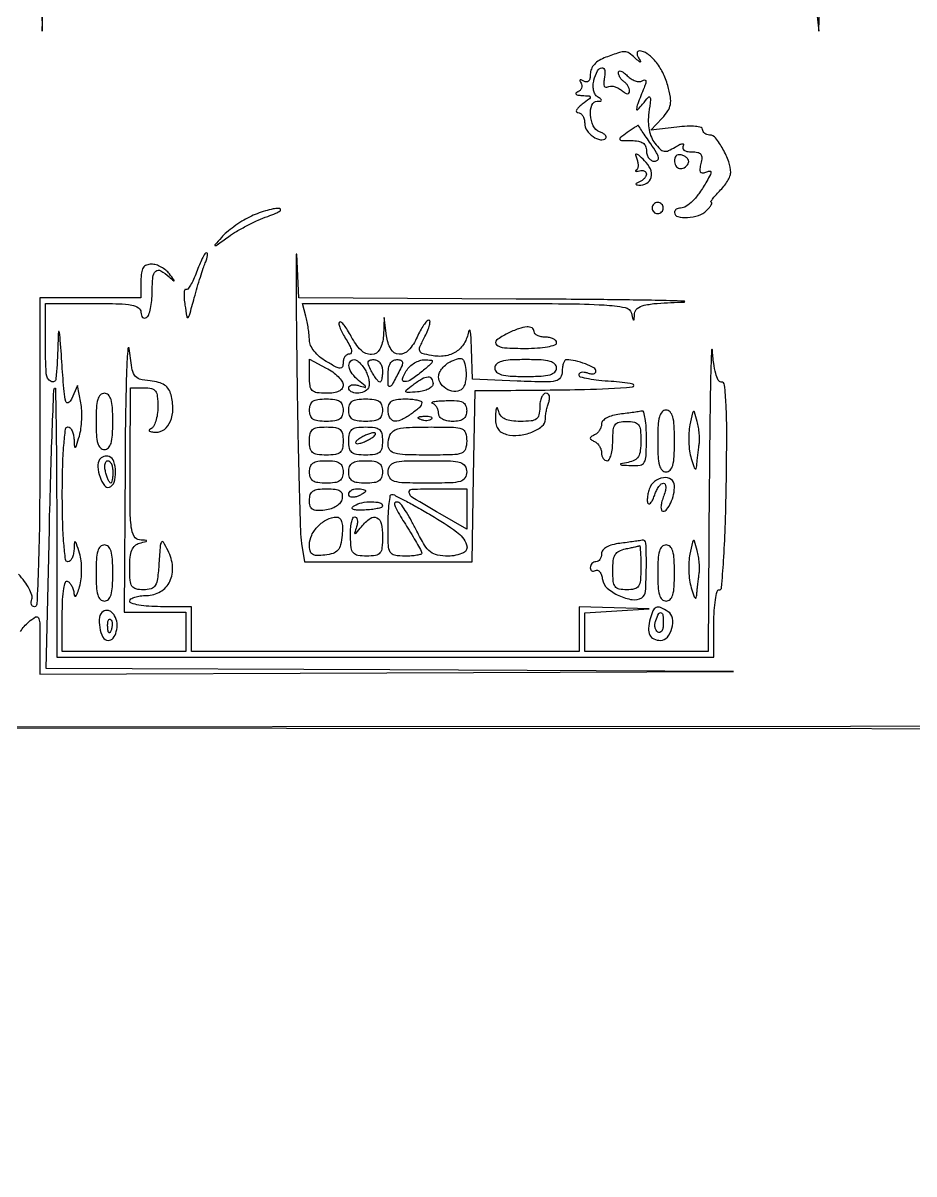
# Model space of a CAD drawing. Extents: x 23 to 255, y 40 to 184.
# Drawn here: x 39.42 to 52.84, y 57.19 to 74.53 of the extents above; entities that cross this region are included whole.
import ezdxf

# ---------------------------------------------------------------- set-up
doc = ezdxf.new("R2010")
doc.units = 0
doc.header["$MEASUREMENT"] = 0

msp = doc.modelspace()

# ---------------------------------------------------------------- linework, layer by layer
for points in [[(207.919475, 175.632891, 0.000007), (191.762556, 175.634099, 0.00002), (173.0434, 175.634494, 0.000013), (151.49745, 175.633531)], [(39.386741, 65.362787, -0.035433), (39.442961, 65.438093, -0.037661), (39.5082, 65.50307, -0.036946), (39.611916, 65.579367, -0.435903), (39.655142, 65.567787, -0.11811), (39.67484, 65.49121, -0.00416), (39.6774, 65.183472), (39.6774, 64.719), (44.90145, 64.739488), (50.1255, 64.759975), (44.948276, 64.782436), (39.771051, 64.804897), (39.820414, 66.898099, -0.001336), (39.841551, 67.703145, -0.002171), (39.864298, 68.386777, -0.000297), (39.887497, 68.993808, -0.171118), (39.900489, 69.02655, -0.687144), (39.913042, 69.021968, -0.000357), (39.922179, 68.450873, -0.002412), (39.928998, 67.798873, -0.001409), (39.9312, 67.0173), (39.9312, 64.9728), (44.8803, 64.9728), (49.8294, 64.9728), (49.8294, 65.4804, -0.014996), (49.835238, 65.674994, -0.024564), (49.85319, 65.838892, -0.021671), (49.878582, 65.963165, -0.344177), (49.910387, 65.988, 0.390782), (49.945743, 66.020613, 0.003299), (49.9757, 66.424371, 0.008614), (50.000731, 66.92226, 0.004297), (50.016137, 67.553197, 0.003035), (50.023624, 68.321046, 0.013173), (50.013302, 68.77634, 0.013148), (49.991019, 69.071692, 0.385035), (49.939372, 69.118297, -0.287281), (49.894408, 69.146395, -0.046944), (49.856646, 69.247042, -0.03519), (49.826562, 69.39954, -0.01544), (49.807318, 69.60465, 0.94767), (49.794456, 69.604535, 0.005467), (49.781061, 69.208881, 0.002892), (49.769062, 68.508273, 0.001247), (49.760797, 67.57425), (49.7448, 65.0574), (48.8142, 65.0574), (47.8836, 65.0574), (47.8836, 65.349278), (47.8836, 65.641156), (48.37005, 65.671682), (48.8565, 65.702207), (48.32775, 65.718203), (47.799, 65.7342), (47.799, 65.3958), (47.799, 65.0574), (44.8803, 65.0574), (41.9616, 65.0574), (41.9616, 65.3958), (41.9616, 65.7342), (41.4963, 65.7342, -0.017105), (41.317934, 65.740304, -0.027868), (41.167682, 65.759051, -0.026982), (41.055709, 65.785719, -0.332234), (41.031, 65.8188, -0.256202), (41.048831, 65.851314, -0.062149), (41.106169, 65.878549, -0.04851), (41.188864, 65.897245, -0.031362), (41.286894, 65.9034, 0.135743), (41.494661, 65.960865, 0.147747), (41.635337, 66.115628, 0.131782), (41.676287, 66.337736, 0.099014), (41.608004, 66.577802, 0.014708), (41.537531, 66.705611, 0.539793), (41.509585, 66.70694, 0.138339), (41.490733, 66.655841, 0.003038), (41.471434, 66.38985, -0.012841), (41.449797, 66.155422, -0.102555), (41.415603, 66.052966, -0.194125), (41.35264, 66.004018, -0.069443), (41.237865, 65.988, -0.057054), (41.124177, 66.001015, -0.199035), (41.06532, 66.043114, -0.122988), (41.037435, 66.129511, -0.016867), (41.031, 66.320197, -0.02337), (41.038524, 66.481088, -0.071706), (41.064039, 66.586894, -0.112701), (41.109999, 66.653463, -0.122222), (41.17905, 66.691083, 0.001984), (41.278069, 66.71738, 0.342758), (41.284282, 66.725606, 0.388643), (41.277698, 66.732604, 0.002151), (41.178391, 66.739586, -0.262989), (41.097726, 66.792462, -0.088637), (41.054722, 66.931766, -0.029177), (41.036447, 67.215702, -0.002963), (41.03644, 67.8915), (41.043197, 69.0336), (41.248599, 69.0336, -0.053996), (41.358911, 69.021652, -0.186419), (41.417821, 68.982687, -0.132568), (41.44675, 68.904459, -0.022657), (41.454, 68.74455, -0.034139), (41.446222, 68.630773, -0.043052), (41.422936, 68.527874, -0.048881), (41.388965, 68.448913, -0.172505), (41.34825, 68.412829, 0.11654), (41.324701, 68.396175, 0.456998), (41.326785, 68.380731, 0.114278), (41.359721, 68.368641, 0.021848), (41.423679, 68.363479, 0.177617), (41.552862, 68.405533, 0.129715), (41.644574, 68.52705, 0.09683), (41.681092, 68.711483, 0.064638), (41.65381, 68.925684, 0.0813), (41.615979, 69.010849, 0.101259), (41.555071, 69.072161, 0.083362), (41.465158, 69.112371, 0.039362), (41.339616, 69.134634, -0.044484), (41.180776, 69.164479, -0.18313), (41.10346, 69.221671, -0.106288), (41.060842, 69.334934, -0.010444), (41.02364, 69.6258, 0.909976), (41.003656, 69.625558, 0.011486), (40.984516, 69.302073, 0.005276), (40.968918, 68.692395, 0.002204), (40.96019, 67.87035), (40.9464, 65.6496), (41.4117, 65.6496), (41.877, 65.6496), (41.877, 65.3535), (41.877, 65.0574), (40.9464, 65.0574), (40.0158, 65.0574), (40.0158, 65.612293, -0.011118), (40.020954, 65.844035, -0.030582), (40.038182, 66.006551, -0.050604), (40.064622, 66.10288, -0.469367), (40.1004, 66.1149, -0.095671), (40.133378, 66.084525, -0.048684), (40.16239, 66.03595, -0.045899), (40.183445, 65.978158, -0.051135), (40.19263, 65.919557, 0.165408), (40.203202, 65.893176, 0.484674), (40.219932, 65.893859, 0.071046), (40.245463, 65.942246, 0.01515), (40.274858, 66.032962, 0.041198), (40.299141, 66.152314, 0.029776), (40.307127, 66.287917, 0.029856), (40.298961, 66.422956, 0.042515), (40.2745, 66.540562, 0.003914), (40.230876, 66.682651, 0.15843), (40.212264, 66.708725, 0.588062), (40.1983, 66.702378, 0.010707), (40.192272, 66.60135, -0.042353), (40.183275, 66.528482, -0.060617), (40.162285, 66.466915, -0.078247), (40.133305, 66.425083, -0.204996), (40.1004, 66.411, -0.379241), (40.06351, 66.44368, -0.00943), (40.038713, 66.68595, -0.014311), (40.021241, 67.006098, -0.006475), (40.0158, 67.4262, -0.006475), (40.021241, 67.846302, -0.014311), (40.038713, 68.16645, -0.00943), (40.06351, 68.40872, -0.379241), (40.1004, 68.4414, -0.204996), (40.133305, 68.427317, -0.078247), (40.162285, 68.385485, -0.060617), (40.183275, 68.323918, -0.042353), (40.192272, 68.25105, 0.008639), (40.198128, 68.145555, 0.57435), (40.211404, 68.139054, 0.1713), (40.228891, 68.162338, 0.003488), (40.272531, 68.304478, 0.038873), (40.29679, 68.416532, 0.023223), (40.308924, 68.552419, 0.023167), (40.308416, 68.689702, 0.036858), (40.293929, 68.806206), (40.242339, 69.064157), (40.152211, 68.858529, -0.162847), (40.10628, 68.807814, -0.488294), (40.069533, 68.823198, -0.0455), (40.042906, 68.973883, -0.003745), (40.012403, 69.372, 0.000834), (39.982043, 69.80103, 0.050515), (39.968746, 69.877007, 0.852392), (39.9573, 69.875682, 0.002868), (39.946961, 69.60465, -0.014672), (39.919842, 69.165899, -0.546012), (39.845972, 69.127425, -0.255401), (39.773926, 69.244592, -0.012799), (39.762, 69.7104), (39.762, 70.3026), (40.4811, 70.3026, -0.006185), (40.86804, 70.297813, -0.039184), (41.063737, 70.277571, -0.099657), (41.164056, 70.237496, -0.253235), (41.2002, 70.170707, 0.066118), (41.206398, 70.124039, 0.138808), (41.225051, 70.092917, 0.191142), (41.252682, 70.081968, 0.139169), (41.2848, 70.0911, 0.17067), (41.317608, 70.131743, 0.031293), (41.344549, 70.225965, 0.030444), (41.363203, 70.345305, 0.023552), (41.3694, 70.476793, -0.021936), (41.379206, 70.700203, -0.190301), (41.422895, 70.787541, -0.323807), (41.497351, 70.795354, -0.051665), (41.62335, 70.70445, 0.002446), (41.693755, 70.642284, 0.591085), (41.700203, 70.644632, 0.201569), (41.696989, 70.657545, 0.00151), (41.629911, 70.74675, 0.059665), (41.575312, 70.8034, 0.046142), (41.504131, 70.85131, 0.047327), (41.428058, 70.883979, 0.077917), (41.359041, 70.8948, 0.093955), (41.283489, 70.880477, 0.160576), (41.234587, 70.839856, 0.109107), (41.207925, 70.764926, 0.031136), (41.2002, 70.641), (41.2002, 70.3872), (40.4388, 70.3872), (39.6774, 70.3872), (39.6774, 68.0607, -0.002649), (39.672237, 67.086292, -0.006153), (39.655505, 66.355821, -0.001866), (39.632677, 65.769867, -0.40177), (39.595455, 65.7342, -0.162546), (39.567871, 65.743411, -0.151434), (39.550397, 65.767596, -0.110102), (39.546492, 65.804385, -0.063296), (39.557137, 65.84789, 0.176395), (39.558185, 65.908739, 0.039845), (39.516131, 66.005066, 0.036588), (39.446676, 66.114765, 0.028456), (39.356277, 66.223305, 0.025283)]]:
    msp.add_lwpolyline(points, format="xyb")
for points in [[(39.695242, 75.31515), (39.713084, 74.4057), (39.740501, 75.27285)], [(51.375172, 74.72295), (51.408357, 74.4057), (51.422578, 74.76525)], [(60.59475, 63.93645), (25.7607, 63.915096), (61.01775, 63.894048)]]:
    msp.add_lwpolyline(points)
for points in [[(48.20085, 74.011271, 0.04791), (48.103055, 73.964521, 0.071083), (48.029541, 73.904634, 0.083581), (47.984022, 73.834929, 0.103295), (47.9682, 73.759157, -0.044992), (47.96217, 73.692285, -0.141186), (47.942329, 73.652275, -0.226322), (47.910946, 73.639567, -0.123929), (47.870529, 73.652379, 0.029814), (47.833264, 73.672445, 0.270968), (47.815604, 73.670764, 0.349636), (47.811426, 73.6559, 0.038736), (47.828756, 73.622297, -0.110583), (47.841841, 73.584502, -0.119157), (47.837015, 73.545834, -0.11358), (47.81466, 73.512268, -0.09373), (47.778377, 73.489005, 0.098204), (47.752364, 73.471998, 0.444813), (47.753021, 73.455992, 0.135815), (47.781936, 73.442986, 0.024355), (47.8413, 73.436788, -0.009154), (47.951906, 73.42863, -0.376858), (47.967179, 73.412498, -0.239471), (47.955757, 73.387776, -0.005081), (47.84628, 73.303209, 0.027517), (47.789743, 73.255338, 0.085437), (47.759901, 73.215487, 0.26532), (47.761039, 73.190985, 0.256858), (47.78283, 73.179, -0.156383), (47.821264, 73.166678, -0.097471), (47.853999, 73.131956, -0.079608), (47.876095, 73.080091, -0.061043), (47.8836, 73.018851, 0.149432), (47.916504, 72.911212, 0.091776), (48.010164, 72.815847, 0.105403), (48.120827, 72.768884, 0.249151), (48.203917, 72.794317, 0.28536), (48.208681, 72.814711, 0.116637), (48.192958, 72.839861, 0.068174), (48.157494, 72.866471, 0.035308), (48.107209, 72.88996, -0.195574), (48.013566, 72.977667, -0.090142), (47.971182, 73.142248, -0.107338), (47.992552, 73.292145, -0.31018), (48.07395, 73.349495, 0.023273), (48.124982, 73.352499, 0.37004), (48.136017, 73.364187, 0.253295), (48.127572, 73.381744, 0.015049), (48.077131, 73.415972, -0.128566), (48.040867, 73.454981, -0.071152), (48.01835, 73.516443, -0.062236), (48.012017, 73.590947, -0.054118), (48.023548, 73.668477, -0.052005), (48.075381, 73.80631, -0.25685), (48.141249, 73.851795, -0.421829), (48.186693, 73.813763, -0.06656), (48.179265, 73.68434, 0.036711), (48.171673, 73.619674, 0.111846), (48.179511, 73.576425, 0.248188), (48.200512, 73.559366, 0.189528), (48.230128, 73.564724, -0.132167), (48.2713, 73.577044, -0.066773), (48.325559, 73.571304, -0.059118), (48.383854, 73.549572, -0.0545), (48.437206, 73.514324, 0.029522), (48.490659, 73.475047, 0.1194), (48.528552, 73.461771, 0.272961), (48.551101, 73.472211, 0.152219), (48.5604, 73.502048, 0.080924), (48.554163, 73.540333, 0.053435), (48.535549, 73.580946, 0.052403), (48.508163, 73.617632, 0.067923), (48.4758, 73.6443, -0.064989), (48.443438, 73.670651, -0.051913), (48.416051, 73.706386, -0.053432), (48.397424, 73.745606, -0.084359), (48.3912, 73.782236, -0.28708), (48.403566, 73.801998, -0.202098), (48.43048, 73.803446, -0.079861), (48.473484, 73.779702, -0.030392), (48.52492, 73.734165, 0.052619), (48.582909, 73.687248, 0.061957), (48.646431, 73.656456, 0.07247), (48.705646, 73.645502, 0.14904), (48.750797, 73.657401, -0.093639), (48.786266, 73.671029, -0.392445), (48.803845, 73.659815, -0.139053), (48.803059, 73.623008, -0.020741), (48.778161, 73.552428, 0.00332), (48.682175, 73.307847, 0.070197), (48.664618, 73.231901, 0.702524), (48.683389, 73.223225, 0.026906), (48.756655, 73.3059, -0.009852), (48.842762, 73.410009, -0.480775), (48.866314, 73.409155, -0.192015), (48.875788, 73.373374, -0.003658), (48.850793, 73.179, 0.035634), (48.841985, 73.0415, 0.046487), (48.854587, 72.916128, 0.051519), (48.888028, 72.806482, 0.066436), (48.941355, 72.71581, 0.033768), (49.019468, 72.628848, 0.14784), (49.080131, 72.597429, 0.151051), (49.147282, 72.605219, 0.035745), (49.248151, 72.658606, -0.020348), (49.312615, 72.695307, -0.079987), (49.355926, 72.709526, -0.374245), (49.370879, 72.700181, -0.215636), (49.36796, 72.677646, 0.174445), (49.360331, 72.641527, 0.206878), (49.37828, 72.611937, 0.113247), (49.424727, 72.592736, 0.041643), (49.495874, 72.5868, -0.044816), (49.586355, 72.578674, -0.183553), (49.632748, 72.550725, -0.186176), (49.648502, 72.499318, -0.046289), (49.63394, 72.410917, 0.028932), (49.617446, 72.328678, 0.165109), (49.625621, 72.285517, 0.284442), (49.654522, 72.269649, 0.078728), (49.707435, 72.280887, -0.0461), (49.766043, 72.297377, -0.436089), (49.784731, 72.283454, -0.147329), (49.777406, 72.244209, -0.009902), (49.722412, 72.142791, -0.022547), (49.614514, 71.971364, -0.042332), (49.5102, 71.845351, -0.054911), (49.4131, 71.766023, -0.144823), (49.327843, 71.7408, 0.071809), (49.293204, 71.735799, 0.086944), (49.263826, 71.721237, 0.100393), (49.244186, 71.699599, 0.135041), (49.2372, 71.674203, 0.342191), (49.286351, 71.610794, 0.078062), (49.430849, 71.596852, 0.065196), (49.599588, 71.629275, 0.116868), (49.719052, 71.702966, 0.018605), (49.762722, 71.750013, 0.041721), (49.79132, 71.789435, 0.086696), (49.801398, 71.815322, 0.473555), (49.793143, 71.8254, -0.553733), (49.785974, 71.83685, -0.042081), (49.808703, 71.875102, -0.02785), (49.852425, 71.929621, -0.013446), (49.914, 71.9946, 0.029435), (49.978754, 72.067463, 0.030738), (50.033498, 72.14642, 0.03231), (50.07187, 72.220093, 0.104272), (50.0832, 72.273834, 0.087608), (50.054733, 72.435052, 0.040336), (49.965533, 72.629462, 0.037211), (49.855312, 72.795807, 0.230186), (49.76595, 72.83994, -0.076746), (49.725549, 72.846436, -0.089216), (49.691264, 72.864749, -0.100069), (49.668339, 72.891814, -0.126494), (49.6602, 72.92347, 0.3356), (49.636822, 72.954377, 0.045128), (49.551492, 72.970385, 0.035413), (49.427685, 72.973413, 0.017683), (49.271401, 72.960615), (48.882603, 72.914889), (49.051243, 73.095903, 0.042256), (49.136974, 73.205107, 0.103289), (49.174253, 73.299744, 0.086289), (49.173945, 73.41182, 0.02363), (49.134869, 73.584817, 0.047829), (49.059075, 73.783176, 0.057566), (48.950485, 73.95053, 0.06717), (48.826094, 74.065503, 0.144148), (48.703457, 74.106909, 0.20582), (48.682663, 74.098924, 0.180306), (48.672657, 74.077746, 0.102802), (48.67671, 74.044223, 0.047232), (48.694718, 74.00385, -0.009535), (48.724611, 73.948463, -0.561535), (48.719695, 73.9404, -0.184745), (48.703093, 73.946751, -0.004358), (48.640491, 74.00385, 0.035065), (48.552213, 74.074956, 0.148858), (48.48841, 74.095565, 0.084888), (48.405882, 74.082881, 0.00708)], [(48.522947, 72.875983, 0.008356), (48.419818, 72.797895, 0.363134), (48.41454, 72.773053, 0.271331), (48.439311, 72.757743, 0.00592), (48.58653, 72.756, -0.038942), (48.693179, 72.747681, -0.111038), (48.762004, 72.720442, -0.14999), (48.80058, 72.672247, -0.094592), (48.8142, 72.6009, 0.077542), (48.823445, 72.541648, 0.0901), (48.85022, 72.491361, 0.100778), (48.890056, 72.457742, 0.125672), (48.936821, 72.4458, 0.175336), (48.982719, 72.462406, 0.280096), (48.995835, 72.500659, 0.084354), (48.966237, 72.573869, 0.012767), (48.879617, 72.70665, -0.000833), (48.810232, 72.807659, -0.001294), (48.750743, 72.895056, -0.000368), (48.699215, 72.9713, -0.043076), (48.693414, 72.981733, 0.447015), (48.686197, 72.984034, 0.005798), (48.640708, 72.95654, 0.011988), (48.586331, 72.920974, 0.007042)], [(48.66786, 72.480053, -0.043524), (48.683524, 72.42546, -0.057668), (48.687509, 72.373959, -0.070803), (48.680071, 72.332941, -0.183602), (48.661397, 72.310031, 0.085142), (48.648861, 72.299608, 0.581624), (48.651006, 72.293662, 0.088832), (48.67057, 72.293785, 0.013906), (48.70845, 72.30191, -0.066933), (48.748888, 72.30619, -0.101998), (48.783136, 72.298117, -0.130769), (48.805792, 72.279232, -0.155195), (48.8142, 72.252795, -0.120376), (48.80643, 72.22099, -0.063419), (48.783136, 72.187366, -0.057449), (48.748892, 72.157119, -0.056357), (48.70845, 72.135229, 0.021172), (48.666839, 72.116353, 0.227742), (48.655876, 72.102073, 0.409541), (48.662942, 72.091062, 0.038264), (48.698091, 72.085879, 0.150551), (48.818642, 72.113972, 0.204898), (48.884437, 72.202567, 0.163557), (48.873067, 72.329031, 0.098871), (48.785929, 72.453437, 0.007586), (48.697177, 72.535707, 0.128353), (48.66201, 72.553883, 0.551824), (48.649277, 72.541115, 0.035503)], [(49.2372, 72.457245, 0.128597), (49.257929, 72.377981, 0.21), (49.312527, 72.336885, 0.198008), (49.38246, 72.34815, 0.117169), (49.443221, 72.408735, 0.160704), (49.451036, 72.441391, 0.122111), (49.439145, 72.476473, 0.094924), (49.408478, 72.508796, 0.064087), (49.363614, 72.53298, 0.076022), (49.311897, 72.544255, 0.151817), (49.271612, 72.534464, 0.165347), (49.246173, 72.504464, 0.094172)], [(48.8988, 71.7408, 0.099038), (48.905259, 71.708513, 0.097945), (48.923651, 71.681051, 0.097945), (48.951113, 71.662659, 0.099038), (48.9834, 71.6562, 0.099038), (49.015687, 71.662659, 0.097945), (49.043149, 71.681051, 0.097945), (49.061541, 71.708513, 0.099038), (49.068, 71.7408, 0.099038), (49.061541, 71.773087, 0.097945), (49.043149, 71.800549, 0.097945), (49.015687, 71.818941, 0.099038), (48.9834, 71.8254, 0.099038), (48.951113, 71.818941, 0.097945), (48.923651, 71.800549, 0.097945), (48.905259, 71.773087, 0.099038)], [(42.835069, 71.604467, 0.025019), (42.720921, 71.540888, 0.01799), (42.600002, 71.459188, 0.018238), (42.490323, 71.372891, 0.036967), (42.412069, 71.295936, 0.003144), (42.314725, 71.183502, 0.682013), (42.319609, 71.174341, 0.127233), (42.346171, 71.184619, 0.00119), (42.517631, 71.308249, -0.024015), (42.641082, 71.388966, -0.013282), (42.798812, 71.476055, -0.013219), (42.963688, 71.556001, -0.0207), (43.109831, 71.614993, 0.014079), (43.229521, 71.661473, 0.059195), (43.296442, 71.699507, 0.417738), (43.299662, 71.721663, 0.232336), (43.2729, 71.73516, 0.055051), (43.189489, 71.726839, 0.020168), (43.074492, 71.697506, 0.019707), (42.950332, 71.655049, 0.02232)], [(42.03631, 70.772404, -0.018884), (41.992003, 70.662983, -0.032604), (41.946, 70.576255, -0.037035), (41.904144, 70.518474, -0.371679), (41.876941, 70.514136, 0.49246), (41.859144, 70.507404, 0.058078), (41.850419, 70.458893, 0.035049), (41.851062, 70.379915, 0.016882), (41.862378, 70.279274, 0.005361), (41.890681, 70.099841, 0.567499), (41.909664, 70.09245, 0.16103), (41.931615, 70.125207, 0.001739), (42.004072, 70.389492, -0.005152), (42.047913, 70.545223, -0.005131), (42.095012, 70.700232, -0.005034), (42.138914, 70.834822, -0.020023), (42.169954, 70.91595, 0.024856), (42.191057, 70.972747, 0.046844), (42.201359, 71.02051, 0.072344), (42.200523, 71.05313, 0.365238), (42.187627, 71.064, 0.263708), (42.164857, 71.051093, 0.015193), (42.124254, 70.978344, 0.019907), (42.08004, 70.88415, 0.013021)], [(43.548929, 69.3297, 0.0015), (43.563088, 68.402209, 0.002117), (43.581682, 67.575968, 0.001218), (43.602018, 66.879005, 0.029684), (43.619626, 66.68595), (43.661267, 66.411), (44.92423, 66.411), (46.187193, 66.411), (46.210547, 67.70115), (46.2339, 68.9913), (46.6992, 68.993254, 0.004006), (47.882791, 69.007709, 0.016087), (48.605431, 69.045605, 0.865685), (48.607936, 69.087884, 0.040641), (48.283525, 69.127552, -0.015329), (48.09779, 69.140779, -0.024845), (47.941329, 69.164654, -0.022021), (47.822901, 69.194281, -0.331839), (47.799, 69.226329, -0.191805), (47.809378, 69.252388, -0.145278), (47.836277, 69.267941, -0.097042), (47.8773, 69.269674, -0.053842), (47.9259, 69.256806, 0.048567), (47.97452, 69.243384, 0.088859), (48.015523, 69.243588, 0.138659), (48.042405, 69.256832, 0.21248), (48.0528, 69.280188, 0.275227), (48.022574, 69.33094, 0.030173), (47.894471, 69.390649, 0.035077), (47.74379, 69.438204, 0.054398), (47.60865, 69.455445, 0.245494), (47.584316, 69.44329, 0.069453), (47.563838, 69.404655, 0.052882), (47.549824, 69.348129, 0.034356), (47.5452, 69.280921, -0.141707), (47.517548, 69.185312, -0.200719), (47.445902, 69.135072, -0.059362), (47.28794, 69.119736, -0.004751), (46.868445, 69.132871), (46.19169, 69.1605), (46.178969, 69.6258, 0.007284), (46.171967, 69.792819, 0.03151), (46.16014, 69.891341, 0.531381), (46.146457, 69.897312, 0.215903), (46.132734, 69.876371, -0.096561), (46.069193, 69.700858, -0.115154), (45.947047, 69.574684, -0.109651), (45.776522, 69.511684, -0.081265), (45.575026, 69.517067, -0.022121), (45.43781, 69.549647, -0.246219), (45.398339, 69.587177, -0.190516), (45.401277, 69.647402, -0.012997), (45.477337, 69.804353, 0.020194), (45.521138, 69.898155, 0.038689), (45.54719, 69.976994, 0.056602), (45.554293, 70.031869, 0.418801), (45.537624, 70.0488, 0.21445), (45.505474, 70.034346, 0.028245), (45.457926, 69.974246, 0.028696), (45.407012, 69.892213, 0.020347), (45.359161, 69.795, -0.077786), (45.232556, 69.598336, -0.226116), (45.087415, 69.537177, -0.261512), (44.964614, 69.613743, -0.094844), (44.899199, 69.81615), (44.865078, 70.0911), (44.851539, 69.81615, -0.105036), (44.797437, 69.611544, -0.275541), (44.674094, 69.53331, -0.210528), (44.515817, 69.597906, -0.072895), (44.368634, 69.802862, 0.018498), (44.31367, 69.900155, 0.033006), (44.260492, 69.975082, 0.039421), (44.215346, 70.022391, 0.398075), (44.190502, 70.021702, 0.260571), (44.18219, 69.99231, 0.033193), (44.20238, 69.927175, 0.032011), (44.239242, 69.846996, 0.021279), (44.29107, 69.76004, -0.024162), (44.343856, 69.670305, -0.065814), (44.369211, 69.601267, -0.148314), (44.36608, 69.558998, -0.309985), (44.34013, 69.5412, 0.138391), (44.304158, 69.531049, 0.100112), (44.273509, 69.502518, 0.085799), (44.252873, 69.459845, 0.069927), (44.2458, 69.409517, -0.091258), (44.234259, 69.34681, -0.330978), (44.202107, 69.326314, -0.106471), (44.138549, 69.344859, -0.009384), (43.992, 69.427757, -0.041937), (43.890611, 69.499741, -0.050022), (43.809062, 69.583904, -0.056711), (43.755168, 69.670566, -0.109522), (43.737045, 69.74979, 0.022214), (43.732972, 69.829379, 0.011848), (43.721244, 69.927258, 0.011773), (43.70451, 70.026839, 0.017953), (43.684878, 70.11225), (43.633866, 70.3026), (46.09093, 70.3026, -0.001226), (47.580954, 70.298945, -0.013587), (48.176255, 70.279843, -0.030003), (48.49231, 70.241977, -0.291879), (48.586683, 70.15455, 0.002393), (48.612092, 70.059188, 0.319724), (48.620888, 70.051977, 0.410949), (48.628368, 70.058432, 0.002817), (48.635186, 70.151256, -0.217616), (48.676239, 70.227079, -0.105231), (48.778416, 70.274723, -0.041098), (48.977885, 70.303743, -0.006063), (49.38525, 70.32421, 0.961392), (49.385266, 70.336353, 0.005667), (48.946071, 70.349234, 0.002257), (48.05987, 70.361175, 0.000912), (46.850671, 70.369803), (43.575843, 70.3872), (43.547858, 71.04285, 0.962608), (43.54046, 71.042816, 0.008542), (43.536629, 70.810068, 0.002135), (43.539625, 70.197935, 0.000775)], [(46.72035, 69.849151, 0.046931), (46.55733, 69.748383, 0.486741), (46.556144, 69.680223, 0.157867), (46.673588, 69.634797, 0.01398), (46.9953, 69.6258, 0.017105), (47.173666, 69.631904, 0.027868), (47.323918, 69.650651, 0.026982), (47.435891, 69.677319, 0.332234), (47.4606, 69.7104, 0.191087), (47.447785, 69.742707, 0.088204), (47.410898, 69.770149, 0.068025), (47.356154, 69.788766, 0.048028), (47.2914, 69.795, -0.048028), (47.226646, 69.801234, -0.068025), (47.171903, 69.819851, -0.088204), (47.135015, 69.847293, -0.191087), (47.1222, 69.8796, 0.269942), (47.091082, 69.933038, 0.149037), (47.014966, 69.95008, 0.0708), (46.889174, 69.922348, 0.025379)], [(44.2458, 69.073727, -0.157349), (44.228524, 69.020188, -0.123051), (44.181613, 68.980544, -0.080522), (44.102838, 68.956514, -0.033858), (43.992, 68.949, -0.030777), (43.848892, 68.957817, -0.168207), (43.78032, 68.991481, -0.166709), (43.746905, 69.060524, -0.030103), (43.7382, 69.204973), (43.7382, 69.460945), (43.992, 69.3297, -0.035915), (44.089128, 69.270277, -0.042228), (44.171246, 69.200369, -0.047064), (44.228387, 69.130723, -0.149351)], [(44.585136, 69.285652, -0.039948), (44.616357, 69.21412, -0.043598), (44.634708, 69.140582, -0.048114), (44.638691, 69.075647, -0.130401), (44.625419, 69.031852, -0.15431), (44.556567, 68.972549, -0.100774), (44.453087, 68.951148, -0.125221), (44.364762, 68.973331, -0.275569), (44.3304, 69.030945, -0.209073), (44.342365, 69.058308, -0.128632), (44.37389, 69.075144, -0.085743), (44.421745, 69.078191, -0.049331), (44.47845, 69.066339, 0.004461), (44.574942, 69.036942, 0.500939), (44.5842, 69.043864, 0.221601), (44.57663, 69.060105, 0.002331), (44.47845, 69.14177, -0.062414), (44.382887, 69.242927, -0.10649), (44.335673, 69.348618, -0.202188), (44.350172, 69.423579, -0.25022), (44.412023, 69.4566, -0.150782), (44.449668, 69.444984, -0.045154), (44.496545, 69.406384, -0.040739), (44.544108, 69.351076, -0.03437)], [(44.838, 69.2874, -0.021917), (44.835156, 69.222552, -0.03519), (44.826449, 69.167902, -0.039496), (44.813933, 69.128465, -0.305107), (44.798677, 69.1182, -0.210508), (44.778542, 69.12707, -0.021557), (44.744304, 69.167902, -0.02397), (44.706351, 69.222585, -0.016854), (44.6688, 69.2874, -0.0226), (44.626546, 69.375726, -0.158653), (44.622486, 69.422643, -0.275318), (44.647247, 69.4484, -0.067049), (44.708123, 69.4566, -0.124952), (44.758571, 69.443793, -0.10511), (44.800615, 69.407896, -0.09192), (44.828445, 69.353291, -0.072129)], [(45.083317, 69.26625, -0.00454), (44.982148, 69.076039, -0.217585), (44.948336, 69.050632, -0.467287), (44.925708, 69.068134, -0.009541), (44.9226, 69.231, -0.041455), (44.930676, 69.328238, -0.089394), (44.955926, 69.398712, -0.125904), (44.997259, 69.441096, -0.137726), (45.052477, 69.4566, -0.070179), (45.114895, 69.447796, -0.290241), (45.139036, 69.42058, -0.14378), (45.132633, 69.369615, -0.017292)], [(45.441978, 69.284585, -0.022496), (45.271207, 69.15487, -0.155246), (45.171797, 69.124491, -0.501837), (45.140861, 69.166998, -0.064372), (45.196033, 69.2874, -0.064977), (45.249063, 69.351912, -0.052538), (45.320598, 69.406071, -0.054216), (45.398856, 69.442409, -0.085948), (45.4717, 69.453785, -0.020075), (45.571823, 69.448102, -0.436964), (45.587779, 69.427115, -0.171682), (45.567876, 69.391861, -0.005554)], [(46.04316, 69.02052, -0.188543), (45.943811, 68.977022, -0.125908), (45.820946, 69.003277, -0.118959), (45.720754, 69.087297, -0.160395), (45.684, 69.198923, -0.110353), (45.698, 69.261585, -0.061408), (45.739915, 69.3281, -0.056722), (45.801557, 69.388174, -0.059003), (45.87435, 69.431939, -0.029763), (45.982214, 69.473027, -0.208533), (46.036912, 69.467166, -0.204585), (46.070462, 69.422968, -0.02858), (46.092464, 69.307661, -0.037098), (46.097396, 69.221586, -0.0383), (46.089434, 69.136658, -0.04124), (46.07087, 69.064703, -0.1131)], [(46.53, 69.3297, 0.211442), (46.556797, 69.269165, 0.118311), (46.6287, 69.229718, 0.054498), (46.762825, 69.208436, 0.01212), (46.9953, 69.2028, 0.01212), (47.227775, 69.208436, 0.054498), (47.3619, 69.229718, 0.118311), (47.433803, 69.269165, 0.211442), (47.4606, 69.3297, 0.211442), (47.433803, 69.390235, 0.118311), (47.3619, 69.429682, 0.054498), (47.227775, 69.450964, 0.01212), (46.9953, 69.4566, 0.01212), (46.762825, 69.450964, 0.054498), (46.6287, 69.429682, 0.118311), (46.556797, 69.390235, 0.211442)], [(45.5994, 69.094352, -0.194215), (45.582168, 69.051662, -0.078036), (45.531059, 69.012991, -0.061441), (45.455796, 68.983865, -0.044241), (45.36675, 68.969669, -0.005038), (45.215144, 68.960623, -0.270689), (45.190463, 68.973447, -0.380683), (45.19433, 68.996732, -0.007333), (45.29832, 69.078117, -0.027686), (45.433362, 69.169327, -0.121799), (45.524614, 69.197182, -0.273516), (45.57795, 69.169408, -0.140087)], [(40.5234, 68.526, 0.014068), (40.529258, 68.317843, 0.058865), (40.550895, 68.19465, 0.122766), (40.590487, 68.127962, 0.200296), (40.6503, 68.103, 0.200296), (40.710113, 68.127962, 0.122766), (40.749705, 68.19465, 0.058865), (40.771342, 68.317843, 0.014068), (40.7772, 68.526, 0.014068), (40.771342, 68.734157, 0.058865), (40.749705, 68.85735, 0.122766), (40.710113, 68.924038, 0.200296), (40.6503, 68.949, 0.200296), (40.590487, 68.924038, 0.122766), (40.550895, 68.85735, 0.058865), (40.529258, 68.734157, 0.014068)], [(44.2458, 68.6952, -0.081208), (44.23231, 68.612688, -0.166173), (44.192925, 68.56125, -0.116834), (44.118978, 68.533805, -0.030703), (43.992, 68.526, -0.030703), (43.865022, 68.533805, -0.116834), (43.791075, 68.56125, -0.166173), (43.75169, 68.612688, -0.081208), (43.7382, 68.6952, -0.081208), (43.75169, 68.777712, -0.166173), (43.791075, 68.82915, -0.116834), (43.865022, 68.856595, -0.030703), (43.992, 68.8644, -0.030703), (44.118978, 68.856595, -0.116834), (44.192925, 68.82915, -0.166173), (44.23231, 68.777712, -0.081208)], [(44.838, 68.6952, -0.081208), (44.82451, 68.612688, -0.166173), (44.785125, 68.56125, -0.116834), (44.711178, 68.533805, -0.030703), (44.5842, 68.526, -0.030703), (44.457222, 68.533805, -0.116834), (44.383275, 68.56125, -0.166173), (44.34389, 68.612688, -0.081208), (44.3304, 68.6952, -0.081208), (44.34389, 68.777712, -0.166173), (44.383275, 68.82915, -0.116834), (44.457222, 68.856595, -0.030703), (44.5842, 68.8644, -0.030703), (44.711178, 68.856595, -0.116834), (44.785125, 68.82915, -0.166173), (44.82451, 68.777712, -0.081208)], [(45.4302, 68.810277, -0.211376), (45.3989, 68.739546, -0.031597), (45.274497, 68.640096, -0.034892), (45.133732, 68.555438, -0.112031), (45.02835, 68.528691, -0.159112), (44.988029, 68.540729, -0.100145), (44.953664, 68.576493, -0.080926), (44.93047, 68.630696, -0.060781), (44.9226, 68.6952, -0.081208), (44.93609, 68.777712, -0.166173), (44.975475, 68.82915, -0.116834), (45.049422, 68.856595, -0.030703), (45.1764, 68.8644, -0.020091), (45.27368, 68.86049, -0.03245), (45.355646, 68.848501, -0.034739), (45.415456, 68.831331, -0.315316)], [(47.2068, 68.7375, -0.050268), (47.195225, 68.622653, -0.187036), (47.15666, 68.56258, -0.135963), (47.078799, 68.533271, -0.022443), (46.916903, 68.526, -0.030212), (46.781246, 68.534204, -0.075773), (46.68601, 68.560774, -0.108169), (46.62372, 68.607038, -0.115727), (46.588317, 68.67405, 0.03598), (46.571037, 68.724907, 0.601619), (46.5571, 68.726138, 0.123794), (46.545772, 68.692998, 0.009749), (46.539814, 68.599317, 0.047809), (46.545277, 68.493371, 0.103307), (46.573358, 68.417142, 0.117124), (46.626756, 68.364446, 0.07258), (46.708279, 68.329913, 0.090013), (46.891508, 68.315917, 0.067969), (47.08801, 68.363804, 0.076567), (47.240535, 68.45268, 0.226341), (47.2914, 68.559287, -0.032392), (47.295056, 68.615656, -0.017132), (47.306484, 68.684812, -0.016979), (47.323077, 68.755043, -0.025119), (47.342751, 68.815181, 0.061217), (47.355509, 68.866398, 0.107411), (47.351508, 68.909691, 0.150596), (47.331837, 68.938131, 0.168247), (47.300451, 68.949, 0.2103), (47.264641, 68.933241, 0.081387), (47.23431, 68.886872, 0.06197), (47.21367, 68.818472, 0.042346)], [(46.107, 68.686827, -0.084921), (46.09439, 68.613118, -0.146483), (46.058036, 68.563233, -0.118036), (45.993683, 68.534868, -0.045071), (45.8955, 68.526, -0.047997), (45.809914, 68.534235, -0.081104), (45.742474, 68.559135, -0.108391), (45.699515, 68.597695, -0.157116), (45.684, 68.64585, 0.074653), (45.676759, 68.694075, 0.067192), (45.655589, 68.739964, 0.070386), (45.624252, 68.776648, 0.100724), (45.587281, 68.79794, -0.573295), (45.584572, 68.810779, -0.137421), (45.609512, 68.823275, -0.030353), (45.686464, 68.83339, -0.010415), (45.798781, 68.838916, -0.020206), (45.959839, 68.836972, -0.101828), (46.046466, 68.814351, -0.181845), (46.091107, 68.766685, -0.098539)], [(48.41235, 68.634001, 0.036304), (48.303865, 68.612456, 0.056787), (48.215645, 68.577008, 0.074181), (48.156929, 68.532961, 0.197274), (48.1374, 68.48539, -0.082362), (48.12953, 68.437935, -0.061191), (48.106336, 68.390035, -0.060911), (48.072089, 68.348947, -0.079581), (48.03165, 68.32155, 0.029131), (47.980258, 68.293816, 0.260055), (47.9682, 68.2722, 0.260055), (47.980258, 68.250584, 0.029131), (48.03165, 68.22285, -0.08292), (48.072091, 68.195059, -0.061238), (48.106336, 68.152791, -0.060848), (48.129525, 68.103155, -0.079041), (48.1374, 68.05365, 0.068857), (48.143738, 68.007842, 0.085122), (48.162251, 67.969006, 0.099913), (48.189739, 67.943039, 0.140362), (48.222, 67.9338, 0.277684), (48.25463, 67.953435, 0.052312), (48.281749, 68.020779, 0.042582), (48.300463, 68.116442, 0.027026), (48.3066, 68.2299, -0.021436), (48.313733, 68.396188, -0.13443), (48.342857, 68.47524, -0.189121), (48.402856, 68.514269, -0.050766), (48.5181, 68.526, -0.050293), (48.632968, 68.514417, -0.187145), (48.693037, 68.475828, -0.135885), (48.722337, 68.397905, -0.02239), (48.7296, 68.235784, -0.027496), (48.721294, 68.084866, -0.104722), (48.691906, 67.995778, -0.143873), (48.634797, 67.941749, -0.070523), (48.53925, 67.908905, 0.00362), (48.42769, 67.886579, 0.574721), (48.424395, 67.876729, 0.200802), (48.441847, 67.868213, 0.002047), (48.58155, 67.860721, 0.047093), (48.719585, 67.866887, 0.233472), (48.781994, 67.909352, 0.119786), (48.809165, 68.005231, 0.009429), (48.8142, 68.2722, 0.014117), (48.809647, 68.433444, 0.024323), (48.795562, 68.566967, 0.022232), (48.775656, 68.666082, 0.404749), (48.75075, 68.681661, -0.015678), (48.711639, 68.674589, -0.001901), (48.625172, 68.662076, -0.002256), (48.522275, 68.648057, -0.001857)], [(48.9834, 68.2299, 0.01212), (48.989036, 67.997425, 0.054498), (49.010318, 67.8633, 0.118311), (49.049765, 67.791397, 0.211442), (49.1103, 67.7646, 0.211442), (49.170835, 67.791397, 0.118311), (49.210282, 67.8633, 0.054498), (49.231564, 67.997425, 0.01212), (49.2372, 68.2299, 0.01212), (49.231564, 68.462375, 0.054498), (49.210282, 68.5965, 0.118311), (49.170835, 68.668403, 0.211442), (49.1103, 68.6952, 0.211442), (49.049765, 68.668403, 0.118311), (49.010318, 68.5965, 0.054498), (48.989036, 68.462375, 0.01212)], [(49.469101, 68.473678, 0.036491), (49.453692, 68.35491, 0.023359), (49.45239, 68.215743, 0.023456), (49.463977, 68.078539, 0.039959), (49.488069, 67.966078, 0.007138), (49.526298, 67.844724, 0.136118), (49.548183, 67.812042, 0.576993), (49.564849, 67.817871, 0.026659), (49.574801, 67.8915, -0.005661), (49.581661, 67.965551, -0.004043), (49.590947, 68.048274, -0.004082), (49.601082, 68.126996, -0.008713), (49.610466, 68.1876, 0.048467), (49.61517, 68.250891, 0.018426), (49.609898, 68.339351, 0.018046), (49.597059, 68.435717, 0.021063), (49.577754, 68.526, 0.00472), (49.539816, 68.667346, 0.467097), (49.523202, 68.674869, 0.231526), (49.507032, 68.65433, 0.002493)], [(45.576488, 68.559487, -0.126455), (45.548829, 68.543139, -0.060344), (45.507772, 68.536442, -0.05415), (45.460603, 68.539608, -0.051402), (45.414338, 68.552809, -0.054073), (45.379087, 68.571552, -0.470617), (45.377628, 68.58697, -0.168741), (45.402311, 68.598926, -0.018894), (45.46545, 68.603921, -0.028489), (45.524347, 68.602991, -0.077125), (45.564954, 68.593624, -0.208169), (45.580397, 68.578003, -0.296942)], [(44.2458, 68.2299, -0.047675), (44.235092, 68.117853, -0.173074), (44.19927, 68.057175, -0.144586), (44.12851, 68.026626, -0.030103), (43.992, 68.0184, -0.030103), (43.85549, 68.026626, -0.144586), (43.78473, 68.057175, -0.173074), (43.748908, 68.117853, -0.047675), (43.7382, 68.2299, -0.047675), (43.748908, 68.341947, -0.173074), (43.78473, 68.402625, -0.144586), (43.85549, 68.433174, -0.030103), (43.992, 68.4414, -0.030103), (44.12851, 68.433174, -0.144586), (44.19927, 68.402625, -0.173074), (44.235092, 68.341947, -0.047675)], [(44.838, 68.2299, -0.047675), (44.827292, 68.117853, -0.173074), (44.79147, 68.057175, -0.144586), (44.72071, 68.026626, -0.030103), (44.5842, 68.0184, -0.030103), (44.44769, 68.026626, -0.144586), (44.37693, 68.057175, -0.173074), (44.341108, 68.117853, -0.047675), (44.3304, 68.2299, -0.047675), (44.341108, 68.341947, -0.173074), (44.37693, 68.402625, -0.144586), (44.44769, 68.433174, -0.030103), (44.5842, 68.4414, -0.030103), (44.72071, 68.433174, -0.144586), (44.79147, 68.402625, -0.173074), (44.827292, 68.341947, -0.047675)], [(44.4996, 68.2722, 0.027796), (44.4561, 68.240529, 0.102785), (44.434828, 68.214281, 0.335455), (44.43765, 68.197953, 0.190341), (44.4573, 68.190191, 0.067616), (44.498529, 68.195792, 0.024967), (44.554326, 68.214281, 0.024204), (44.614004, 68.24081, 0.026766), (44.6688, 68.2722, 0.027796), (44.7123, 68.303871, 0.102785), (44.733572, 68.330119, 0.335455), (44.73075, 68.346447, 0.190341), (44.7111, 68.354209, 0.067616), (44.669871, 68.348608, 0.024967), (44.614074, 68.330119, 0.024204), (44.554396, 68.30359, 0.026766)], [(46.107, 68.2299, -0.0831), (46.086551, 68.107711, -0.227859), (46.02663, 68.047104, -0.080329), (45.894282, 68.02265, -0.005599), (45.5148, 68.0184, -0.007071), (45.177598, 68.023169, -0.057029), (45.024505, 68.045089, -0.160833), (44.951031, 68.092712, -0.170827), (44.9226, 68.1735, -0.097658), (44.950909, 68.317057, -0.20003), (45.030501, 68.396832, -0.087524), (45.196453, 68.433437, -0.010624), (45.5712, 68.4414, -0.006666), (45.909846, 68.436885, -0.087547), (46.03227, 68.411901, -0.226393), (46.08833, 68.351672, -0.076216)], [(40.577534, 67.952947, 0.160808), (40.550962, 67.841812, 0.063683), (40.584319, 67.686372, 0.071116), (40.650445, 67.559534, 0.328611), (40.724522, 67.535541, 0.24475), (40.794832, 67.608198, 0.074008), (40.817121, 67.765034, 0.073817), (40.792777, 67.921919, 0.24147), (40.721503, 67.994666, 0.077529), (40.680601, 68.001561, 0.073709), (40.638788, 67.995886, 0.077913), (40.602483, 67.978902, 0.106437)], [(40.7772, 67.7646, -0.018041), (40.774859, 67.699742, -0.029316), (40.767673, 67.645103, -0.029396), (40.757427, 67.604668, -0.326917), (40.744767, 67.5954, -0.269386), (40.729787, 67.604102, -0.023188), (40.708864, 67.645103, -0.025621), (40.687394, 67.699764, -0.016817), (40.668087, 67.7646, -0.040966), (40.656699, 67.829431, -0.070464), (40.659363, 67.884097, -0.106581), (40.674817, 67.920472, -0.24384), (40.70052, 67.9338, -0.206609), (40.729833, 67.921147, -0.082769), (40.754675, 67.884097, -0.063112), (40.77157, 67.829373, -0.043375)], [(44.2458, 67.7646, -0.081208), (44.23231, 67.682088, -0.166173), (44.192925, 67.63065, -0.116834), (44.118978, 67.603205, -0.030703), (43.992, 67.5954, -0.030703), (43.865022, 67.603205, -0.116834), (43.791075, 67.63065, -0.166173), (43.75169, 67.682088, -0.081208), (43.7382, 67.7646, -0.081208), (43.75169, 67.847112, -0.166173), (43.791075, 67.89855, -0.116834), (43.865022, 67.925995, -0.030703), (43.992, 67.9338, -0.030703), (44.118978, 67.925995, -0.116834), (44.192925, 67.89855, -0.166173), (44.23231, 67.847112, -0.081208)], [(44.838, 67.7646, -0.081208), (44.82451, 67.682088, -0.166173), (44.785125, 67.63065, -0.116834), (44.711178, 67.603205, -0.030703), (44.5842, 67.5954, -0.030703), (44.457222, 67.603205, -0.116834), (44.383275, 67.63065, -0.166173), (44.34389, 67.682088, -0.081208), (44.3304, 67.7646, -0.081208), (44.34389, 67.847112, -0.166173), (44.383275, 67.89855, -0.116834), (44.457222, 67.925995, -0.030703), (44.5842, 67.9338, -0.030703), (44.711178, 67.925995, -0.116834), (44.785125, 67.89855, -0.166173), (44.82451, 67.847112, -0.081208)], [(46.107, 67.7646, -0.142406), (46.08067, 67.674026, -0.183695), (46.011825, 67.622593, -0.063075), (45.864692, 67.600007, -0.006583), (45.5148, 67.5954, -0.006583), (45.164908, 67.600007, -0.063075), (45.017775, 67.622593, -0.183695), (44.94893, 67.674026, -0.142406), (44.9226, 67.7646, -0.142406), (44.94893, 67.855174, -0.183695), (45.017775, 67.906607, -0.063075), (45.164908, 67.929193, -0.006583), (45.5148, 67.9338, -0.006583), (45.864692, 67.929193, -0.063075), (46.011825, 67.906607, -0.183695), (46.08067, 67.855174, -0.142406)], [(48.854476, 67.504425, 0.02682), (48.836243, 67.434102, 0.034647), (48.827546, 67.367999, 0.03711), (48.828228, 67.314064, 0.17644), (48.841051, 67.286549, 0.350508), (48.861539, 67.284262, 0.093653), (48.887295, 67.30825, 0.054293), (48.914683, 67.35546, 0.027475), (48.939076, 67.419825, -0.037254), (48.966058, 67.487025, -0.047614), (49.000994, 67.543825, -0.055556), (49.038205, 67.583166, -0.177379), (49.071607, 67.5954, -0.300508), (49.095946, 67.57932, -0.105427), (49.104381, 67.536165, -0.059663), (49.095152, 67.468848, -0.026982), (49.068, 67.3839, 0.02894), (49.042421, 67.302782, 0.053729), (49.032786, 67.234528, 0.084883), (49.039111, 67.188474, 0.327222), (49.061043, 67.1724, 0.230721), (49.121836, 67.20203, 0.059376), (49.180086, 67.298075, 0.052845), (49.222758, 67.426429, 0.053895), (49.2372, 67.560019, 0.257085), (49.186912, 67.65136, 0.179002), (49.069264, 67.676435, 0.130205), (48.93404, 67.618752, 0.151469)], [(44.23013, 67.36275, -0.117082), (44.202379, 67.300694, -0.081487), (44.146234, 67.24791, -0.069105), (44.066559, 67.209033, -0.050305), (43.970127, 67.187931, -0.030761), (43.850287, 67.181524, -0.140934), (43.78417, 67.201118, -0.189068), (43.749364, 67.248963, -0.063889), (43.7382, 67.335981, -0.076037), (43.751469, 67.422729, -0.170445), (43.790806, 67.475429, -0.119524), (43.865665, 67.503097, -0.029035), (43.998203, 67.5108, -0.025155), (44.127884, 67.504272, -0.117421), (44.198062, 67.479891, -0.201779), (44.229455, 67.434438, -0.098731)], [(44.5842, 67.477551, -0.222225), (44.57683, 67.461789, -0.030693), (44.546923, 67.439765, -0.030395), (44.505908, 67.416682, -0.02136), (44.4573, 67.395606, -0.055937), (44.408709, 67.382958, -0.100118), (44.367677, 67.385286, -0.147206), (44.340762, 67.401734, -0.184534), (44.3304, 67.428855, -0.152681), (44.340171, 67.460107, -0.098158), (44.367677, 67.486729, -0.08088), (44.408779, 67.504689, -0.062722), (44.4573, 67.5108, -0.024748), (44.50593, 67.508391, -0.039339), (44.546923, 67.501033, -0.046727), (44.576071, 67.490405, -0.289661)], [(46.107, 67.206661), (46.107, 66.902522), (45.70515, 67.133308, -0.004722), (45.296859, 67.37295, -0.208134), (45.240487, 67.451882, -0.463735), (45.280259, 67.503271, -0.010926), (45.62478, 67.5108), (46.107, 67.5108)], [(44.838, 67.251871, -0.316798), (44.822939, 67.230487, -0.030292), (44.758216, 67.211661, -0.029927), (44.670499, 67.197267, -0.018599), (44.566393, 67.190426, -0.013299), (44.446587, 67.190207, -0.094632), (44.390112, 67.20245, -0.453916), (44.382732, 67.224988, -0.12094), (44.412913, 67.25571, -0.088261), (44.528008, 67.301348, -0.052667), (44.675049, 67.315538, -0.057412), (44.800187, 67.299976, -0.345984)], [(45.570776, 67.112522, -0.025302), (45.953945, 66.861542, -0.137912), (46.105678, 66.668525, -0.405609), (46.056529, 66.544949, -0.105789), (45.825896, 66.4956, -0.047444), (45.6652, 66.510882, -0.122715), (45.560296, 66.559483, -0.089554), (45.471488, 66.661949, -0.018075), (45.355618, 66.874384, 0.010718), (45.277354, 67.023034, 0.013682), (45.198625, 67.156355, 0.011616), (45.127757, 67.263582, 0.102855), (45.086822, 67.302377, 0.226359), (45.036431, 67.307858, 0.412497), (45.019945, 67.273858, 0.050678), (45.076234, 67.15185, 0.007393), (45.2187, 66.9186, -0.005516), (45.299736, 66.787037, -0.008014), (45.368072, 66.66906, -0.004527), (45.42292, 66.568643, -0.123338), (45.4302, 66.539581, -0.336821), (45.417111, 66.522356, -0.024921), (45.355646, 66.508519, -0.026608), (45.273693, 66.498772, -0.016297), (45.1764, 66.4956, -0.041432), (45.021409, 66.508465, -0.230406), (44.955286, 66.555525, -0.11737), (44.927451, 66.657821, -0.008002), (44.9226, 66.9609, -0.011292), (44.92663, 67.139296, -0.018642), (44.939043, 67.289518, -0.013119), (44.956393, 67.407542, -0.364632), (44.978576, 67.4262, -0.119308), (45.016826, 67.416941, -0.003031), (45.175625, 67.334057, -0.006306), (45.36124, 67.232722, -0.004241)], [(44.23001, 66.81285, -0.032252), (44.206324, 66.666635, -0.121741), (44.164843, 66.584441, -0.139735), (44.093386, 66.537271, -0.047844), (43.97085, 66.511131, -0.030551), (43.848151, 66.504563, -0.149721), (43.78268, 66.525163, -0.18988), (43.748645, 66.575621, -0.054588), (43.7382, 66.671004, -0.116583), (43.771703, 66.812741, -0.078352), (43.868881, 66.948684, -0.078171), (44.003451, 67.048411, -0.114885), (44.14541, 67.085109, -0.195148), (44.191837, 67.067568, -0.131457), (44.22244, 67.019046, -0.073724), (44.23547, 66.935162, -0.025763)], [(44.447739, 66.93975, 0.004461), (44.418342, 66.843258, 0.500939), (44.425264, 66.834, 0.221601), (44.441505, 66.84157, 0.002331), (44.52317, 66.93975, -0.059622), (44.653453, 67.064207, -0.277564), (44.752582, 67.074346, -0.239166), (44.81897, 66.989107, -0.048087), (44.838, 66.7917, -0.0213), (44.83069, 66.620184, -0.148546), (44.799919, 66.54317, -0.188014), (44.73536, 66.505858, -0.038109), (44.600967, 66.4956, -0.039496), (44.467446, 66.506164, -0.182176), (44.401244, 66.543919, -0.144766), (44.367913, 66.621763, -0.022175), (44.35554, 66.7917, -0.023445), (44.357645, 66.905183, -0.037829), (44.371224, 67.000821, -0.044417), (44.392771, 67.069157, -0.302932), (44.420718, 67.0878, -0.232399), (44.444935, 67.075902, -0.119792), (44.459004, 67.04431, -0.077543), (44.460235, 66.996477, -0.043931)], [(40.5234, 66.2418, 0.014068), (40.529258, 66.033643, 0.058865), (40.550895, 65.91045, 0.122766), (40.590487, 65.843762, 0.200296), (40.6503, 65.8188, 0.200296), (40.710113, 65.843762, 0.122766), (40.749705, 65.91045, 0.058865), (40.771342, 66.033643, 0.014068), (40.7772, 66.2418, 0.014068), (40.771342, 66.449957, 0.058865), (40.749705, 66.57315, 0.122766), (40.710113, 66.639838, 0.200296), (40.6503, 66.6648, 0.200296), (40.590487, 66.639838, 0.122766), (40.550895, 66.57315, 0.058865), (40.529258, 66.449957, 0.014068)], [(48.41235, 66.688201, 0.035151), (48.299578, 66.666075, 0.062867), (48.212334, 66.630255, 0.086562), (48.156677, 66.584521, 0.179455), (48.1374, 66.53254, -0.067853), (48.131066, 66.486083, -0.084471), (48.112549, 66.446702, -0.099699), (48.085061, 66.420368, -0.142256), (48.0528, 66.411, 0.105053), (48.02052, 66.404142, 0.099167), (47.993051, 66.384682, 0.09642), (47.97464, 66.355607, 0.093332), (47.9682, 66.321407, 0.098585), (47.974257, 66.290986, 0.175834), (47.991275, 66.272393, 0.169645), (48.016769, 66.268659, 0.090975), (48.046752, 66.280362, -0.233451), (48.078778, 66.28341, -0.138603), (48.110218, 66.260038, -0.083959), (48.136409, 66.210765, -0.043972), (48.152502, 66.143, 0.180645), (48.223616, 66.013659, 0.069486), (48.398739, 65.900938, 0.069433), (48.598245, 65.84042, 0.179245), (48.743501, 65.869692, 0.244012), (48.800362, 65.964862, 0.012879), (48.812832, 66.330113, 0.012051), (48.807136, 66.692066, 0.465049), (48.75075, 66.735861, -0.015678), (48.711639, 66.728789, -0.001901), (48.625172, 66.716276, -0.002256), (48.522275, 66.702257, -0.001857)], [(48.7296, 66.3264, -0.016149), (48.723255, 66.129997, -0.124134), (48.695231, 66.04299, -0.201266), (48.635556, 66.000839, -0.05449), (48.5181, 65.988, -0.050293), (48.403232, 65.999583, -0.187145), (48.343163, 66.038172, -0.135885), (48.313863, 66.116095, -0.02239), (48.3066, 66.278216, -0.027496), (48.314906, 66.429134, -0.104722), (48.344294, 66.518222, -0.143873), (48.401403, 66.572251, -0.070523), (48.49695, 66.605095, 0.003502), (48.571411, 66.619978, 0.004927), (48.637597, 66.634373, 0.002963), (48.69304, 66.64735, 0.065829), (48.70845, 66.653279, -0.541695), (48.716942, 66.648705, -0.004798), (48.723387, 66.562011, -0.010286), (48.728086, 66.455376, -0.005867)], [(48.9834, 66.2418, 0.014068), (48.989258, 66.033643, 0.058865), (49.010895, 65.91045, 0.122766), (49.050487, 65.843762, 0.200296), (49.1103, 65.8188, 0.200296), (49.170113, 65.843762, 0.122766), (49.209705, 65.91045, 0.058865), (49.231342, 66.033643, 0.014068), (49.2372, 66.2418, 0.014068), (49.231342, 66.449957, 0.058865), (49.209705, 66.57315, 0.122766), (49.170113, 66.639838, 0.200296), (49.1103, 66.6648, 0.200296), (49.050487, 66.639838, 0.122766), (49.010895, 66.57315, 0.058865), (48.989258, 66.449957, 0.014068)], [(49.469101, 66.527878, 0.036491), (49.453692, 66.40911, 0.023359), (49.45239, 66.269943, 0.023456), (49.463977, 66.132739, 0.039959), (49.488069, 66.020278, 0.007138), (49.526298, 65.898924, 0.136118), (49.548183, 65.866242, 0.576993), (49.564849, 65.872071, 0.026659), (49.574801, 65.9457, -0.005661), (49.581661, 66.019751, -0.004043), (49.590947, 66.102474, -0.004082), (49.601082, 66.181196, -0.008713), (49.610466, 66.2418, 0.048467), (49.61517, 66.305091, 0.018426), (49.609898, 66.393551, 0.018046), (49.597059, 66.489917, 0.021063), (49.577754, 66.5802, 0.00472), (49.539816, 66.721546, 0.467097), (49.523202, 66.729069, 0.231526), (49.507032, 66.70853, 0.002493)], [(48.870448, 65.550318, 0.047223), (48.847128, 65.407091, 0.128814), (48.866283, 65.307056, 0.17634), (48.926449, 65.247975, 0.107209), (49.024992, 65.2266, 0.222675), (49.129327, 65.27549, 0.108744), (49.198426, 65.408945, 0.1071), (49.205673, 65.560651, 0.213237), (49.140503, 65.658866, 0.035832), (49.027097, 65.719815, 0.203672), (48.960093, 65.721133, 0.201023), (48.9121, 65.673756, 0.034843)], [(40.631115, 65.663886, 0.228405), (40.575808, 65.57724, 0.071788), (40.579651, 65.419264, 0.075145), (40.627244, 65.274515, 0.282993), (40.705122, 65.2266, 0.224637), (40.779727, 65.261899, 0.107007), (40.829304, 65.358606, 0.088967), (40.839768, 65.48432, 0.104323), (40.804214, 65.598324, 0.077338), (40.768847, 65.643466, 0.097758), (40.723922, 65.671441, 0.109541), (40.675834, 65.678407, 0.120378)], [(49.068, 65.475407, -0.045552), (49.062225, 65.412148, -0.099152), (49.044234, 65.367072, -0.177225), (49.017675, 65.347191, -0.214542), (48.987095, 65.351216, -0.126981), (48.959784, 65.379687, -0.081026), (48.943955, 65.423012, -0.072258), (48.941684, 65.474196, -0.066719), (48.953846, 65.525409, -0.027681), (49.000817, 65.630096, -0.395517), (49.036088, 65.642589, -0.275668), (49.062669, 65.605354, -0.020503)], [(40.750391, 65.379937, -0.054073), (40.731648, 65.344687, -0.470617), (40.71623, 65.343228, -0.168741), (40.704274, 65.367911, -0.018894), (40.699279, 65.43105, -0.028489), (40.700209, 65.489947, -0.077125), (40.709576, 65.530554, -0.208169), (40.725197, 65.545997, -0.296942), (40.743713, 65.542088, -0.126455), (40.760061, 65.514429, -0.060344), (40.766758, 65.473372, -0.05415), (40.763592, 65.426203, -0.051402)]]:
    msp.add_lwpolyline(points, format="xyb", close=True)

doc.saveas('drawing.dxf')
